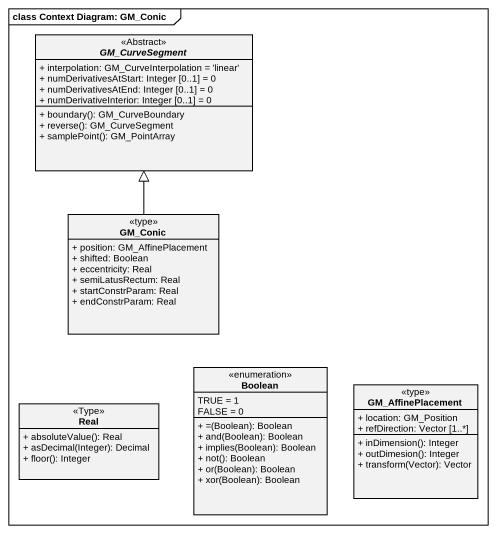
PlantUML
@startuml
mainframe class Context Diagram: GM_Conic
hide circle
hide empty members
skinparam classAttributeIconSize 0
abstract class GM_CurveSegment <<Abstract>> {
  + interpolation: GM_CurveInterpolation = 'linear'
  + numDerivativesAtStart: Integer [0..1] = 0
  + numDerivativesAtEnd: Integer [0..1] = 0
  + numDerivativeInterior: Integer [0..1] = 0
  + boundary(): GM_CurveBoundary
  + reverse(): GM_CurveSegment
  + samplePoint(): GM_PointArray
}
class GM_Conic <<type>> {
  + position: GM_AffinePlacement
  + shifted: Boolean
  + eccentricity: Real
  + semiLatusRectum: Real
  + startConstrParam: Real
  + endConstrParam: Real
}
class Real <<Type>> {
  + absoluteValue(): Real
  + asDecimal(Integer): Decimal
  + floor(): Integer
}
enum Boolean {
  TRUE = 1
  FALSE = 0
  + =(Boolean): Boolean
  + and(Boolean): Boolean
  + implies(Boolean): Boolean
  + not(): Boolean
  + or(Boolean): Boolean
  + xor(Boolean): Boolean
}
class GM_AffinePlacement <<type>> {
  + location: GM_Position
  + refDirection: Vector [1..*]
  + inDimension(): Integer
  + outDimesion(): Integer
  + transform(Vector): Vector
}
GM_Conic -up-|> GM_CurveSegment
@enduml
